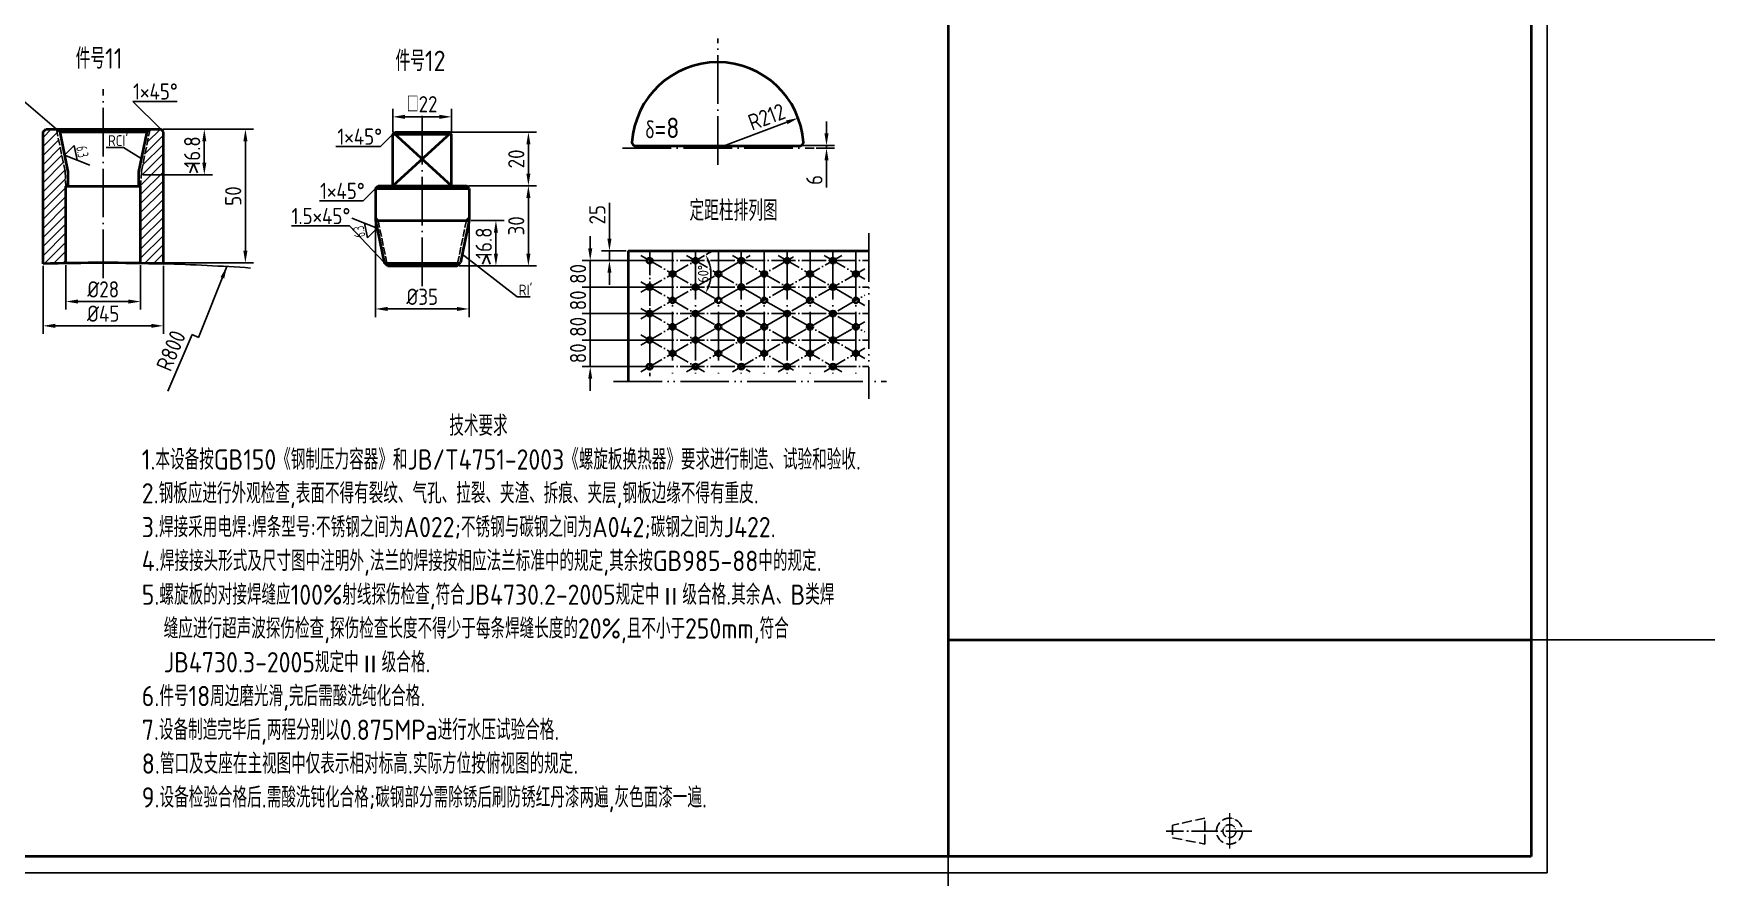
# Model space of a CAD drawing. Header units: millimetres. Extents: x 6220 to 53600, y -8031 to 13822.
# Drawn here: x 19425 to 23555, y 9059 to 11141 of the extents above; entities that cross this region are included whole.
import ezdxf

# ---------------------------------------------------------------- set-up
doc = ezdxf.new("R2010")
doc.units = ezdxf.units.MM
for name, pattern in [('ACAD_ISO02W100', [15, 12, -3]), ('ACAD_ISO04W100', [30, 24, -3, 0, -3]), ('ACAD_ISO05W100', [33, 24, -3, 0, -3, 0, -3])]:
    doc.linetypes.add(name, pattern=pattern)
for name, color, linetype in [('2', 3, 'Continuous'), ('双点画线', 7, 'ACAD_ISO05W100'), ('填充线', 2, 'Continuous'), ('标注线', 1, 'Continuous'), ('虚线', 3, 'ACAD_ISO02W100'), ('轴线', 5, 'ACAD_ISO04W100')]:
    doc.layers.add(name, color=color, linetype=linetype)
for name, color, linetype, lineweight in [('中心线', 2, 'ACAD_ISO02W100', 20), ('粗线', 7, 'Continuous', 40), ('轮廓线', 7, 'Continuous', 40)]:
    doc.layers.add(name, color=color, linetype=linetype, lineweight=lineweight)
doc.styles.add('GB', font='gbenor.shx', dxfattribs={"bigfont": 'gbcbig.shx'})
doc.styles.get("Standard").update_dxf_attribs({"font": 'txt', "bigfont": 'gbcbig.shx'})
doc.dimstyles.new('ISO-25', dxfattribs={"dimtxt": 40, "dimasz": 30, "dimexe": 20, "dimexo": 5, "dimgap": 10, "dimtad": 1, "dimtxsty": 'GB', "dimcen": 2.5, "dimadec": 0, "dimazin": 0, "dimtfac": 1, "dimtmove": 0, "dimatfit": 0, "dimfxl": 0, "dimarcsym": 0})

# ---------------------------------------------------------------- blocks, each defined once
blk = doc.blocks.new('*T163')
at = {"layer": '2', "color": 0, "lineweight": -2}
for p, q in [((0, 0), (871.9, 0)), ((0, 0), (0, -347.4)), ((871.9, 0), (1611.6, 0)), ((1611.6, 0), (2499.6, 0)), ((2499.6, 0), (3278.3, 0)), ((3278.3, 0), (4855.8, 0)), ((3278.3, 0), (3278.3, -347.4)), ((4855.8, 0), (6133.8, 0)), ((6133.8, 0), (6972.7, 0)), ((6972.7, 0), (8156.2, 0)), ((8156.2, 0), (8985.6, 0)), ((8985.6, 0), (8985.6, -347.4)), ((0, -347.4), (0, -597.6)), ((3278.3, -347.4), (3278.3, -597.6)), ((8985.6, -347.4), (8985.6, -597.6)), ((0, -597.6), (0, -847.8)), ((3278.3, -597.6), (3278.3, -847.8)), ((8985.6, -597.6), (8985.6, -847.8)), ((0, -847.8), (871.9, -847.8)), ((0, -847.8), (0, -1277.9)), ((871.9, -847.8), (1611.6, -847.8)), ((1611.6, -847.8), (2499.6, -847.8)), ((1611.6, -847.8), (1611.6, -1277.9)), ((2499.6, -847.8), (3278.3, -847.8)), ((3278.3, -847.8), (3278.3, -1277.9)), ((8985.6, -847.8), (8985.6, -1277.9)), ((0, -1277.9), (871.9, -1277.9)), ((0, -1277.9), (0, -1677.5)), ((871.9, -1277.9), (1611.6, -1277.9)), ((871.9, -1277.9), (871.9, -1677.5)), ((1611.6, -1277.9), (2499.6, -1277.9)), ((1611.6, -1277.9), (1611.6, -1677.5)), ((2499.6, -1277.9), (3278.3, -1277.9)), ((2499.6, -1277.9), (2499.6, -1677.5)), ((3278.3, -1277.9), (3278.3, -1677.5)), ((8985.6, -1277.9), (8985.6, -1677.5)), ((0, -1677.5), (871.9, -1677.5)), ((0, -1677.5), (0, -2107.6)), ((871.9, -1677.5), (1611.6, -1677.5)), ((1611.6, -1677.5), (2499.6, -1677.5)), ((1611.6, -1677.5), (1611.6, -2107.6)), ((2499.6, -1677.5), (3278.3, -1677.5)), ((3278.3, -1677.5), (4855.8, -1677.5)), ((3278.3, -1677.5), (3278.3, -2107.6)), ((4855.8, -1677.5), (6133.8, -1677.5)), ((4855.8, -1677.5), (4855.8, -2107.6)), ((6133.8, -1677.5), (6972.7, -1677.5)), ((6972.7, -1677.5), (8156.2, -1677.5)), ((6972.7, -1677.5), (6972.7, -2107.6)), ((8156.2, -1677.5), (8985.6, -1677.5)), ((8985.6, -1677.5), (8985.6, -2107.6)), ((0, -2107.6), (871.9, -2107.6)), ((0, -2107.6), (0, -2507.2)), ((871.9, -2107.6), (1611.6, -2107.6)), ((871.9, -2107.6), (871.9, -2507.2)), ((1611.6, -2107.6), (2499.6, -2107.6)), ((1611.6, -2107.6), (1611.6, -2507.2)), ((2499.6, -2107.6), (3278.3, -2107.6)), ((2499.6, -2107.6), (2499.6, -2507.2)), ((3278.3, -2107.6), (3278.3, -2507.2)), ((4855.8, -2107.6), (4855.8, -2507.2)), ((6972.7, -2107.6), (6972.7, -2507.2)), ((8985.6, -2107.6), (8985.6, -2507.2)), ((0, -2507.2), (871.9, -2507.2)), ((0, -2507.2), (0, -2937.4)), ((871.9, -2507.2), (1611.6, -2507.2)), ((1611.6, -2507.2), (2499.6, -2507.2)), ((1611.6, -2507.2), (1611.6, -2937.4)), ((2499.6, -2507.2), (3278.3, -2507.2)), ((3278.3, -2507.2), (4855.8, -2507.2)), ((3278.3, -2507.2), (3278.3, -2937.4)), ((4855.8, -2507.2), (6133.8, -2507.2)), ((4855.8, -2507.2), (4855.8, -2937.4)), ((6133.8, -2507.2), (6972.7, -2507.2)), ((6972.7, -2507.2), (8156.2, -2507.2)), ((8156.2, -2507.2), (8985.6, -2507.2)), ((8156.2, -2507.2), (8156.2, -2937.4)), ((8985.6, -2507.2), (8985.6, -2937.4)), ((0, -2937.4), (871.9, -2937.4)), ((0, -2937.4), (0, -3337)), ((871.9, -2937.4), (1611.6, -2937.4)), ((871.9, -2937.4), (871.9, -3337)), ((1611.6, -2937.4), (2499.6, -2937.4)), ((1611.6, -2937.4), (1611.6, -3337)), ((2499.6, -2937.4), (3278.3, -2937.4)), ((2499.6, -2937.4), (2499.6, -3337)), ((3278.3, -2937.4), (3278.3, -3337)), ((4855.8, -2937.4), (4855.8, -3337)), ((8156.2, -2937.4), (8156.2, -3337)), ((8985.6, -2937.4), (8985.6, -3337)), ((0, -3337), (871.9, -3337)), ((871.9, -3337), (1611.6, -3337)), ((1611.6, -3337), (2499.6, -3337)), ((2499.6, -3337), (3278.3, -3337)), ((3278.3, -3337), (4855.8, -3337)), ((4855.8, -3337), (6133.8, -3337)), ((6133.8, -3337), (6972.7, -3337)), ((6972.7, -3337), (8156.2, -3337)), ((8156.2, -3337), (8985.6, -3337))]:
    blk.add_line(p, q, dxfattribs=at)
at = {"layer": '2', "color": 0}
for s, insert, char_height, width, attachment_point in [('\\A1; \\P 名称 {\\H0.6x;TITLE\\P}     {\\Fgbenor|c0;\\H1.6x;FN138m\\H0.7x;\\S2^ ;\\Ftxt,gbcbig|c134;\\H1.429x;脱酸贫液冷却器}', (3278.3, -0.1), 250, 5707.247, 1), ('{\\W0.7; 设 计 \\H0.7222x;DESIGNED BY}', (0.1, -1062.9), 180, 1611.518, 4), (' {\\W0.7;标 检 \\H0.7222x;STD.CH. BY}', (1611.7, -1062.9), 180, 1666.524, 4), ('{\\W0.7; 校 对 \\H0.7222x;CHECKED BY}', (0.1, -1892.6), 180, 1611.518, 4), ('{\\W0.7; 设 计 \\H0.7222x;PROCESSED BY}', (1611.7, -1892.6), 180, 1666.524, 4), ('{\\W0.7; 重  量 \\H0.7222x;WEIGHT  (kg)\\P\\H1.538x;    6102.3 Kg}', (6972.7, -2092.4), 180, 2012.871, 4), ('{\\W0.7; 比  例 \\H0.7222x;SCALE\\P\\H1.538x;     1:8}', (3278.3, -2092.4), 180, 1577.4, 4), ('{\\W0.7; 材  料 \\H0.7222x;MATERLAL\\P\\H1.538x;\\W1;    按图}', (4855.9, -2092.4), 180, 2116.736, 4), ('{\\H0.2778x; }版\\P{\\H0.7222x;  REV.\\P   A}', (8156.3, -2922.1), 180, 829.291, 4), ('{\\W0.7; 审 核 \\H0.7222x;REVIEWED BY}', (0.1, -2722.3), 180, 1611.518, 4), (' {\\W0.7;代  号 \\H0.7222x;DRAWING NO.\\P\\H1.538x;\\W1;     \\W0.7;FCE2007-01}', (4855.9, -2922.1), 180, 3300.317, 4)]:
    blk.add_mtext(s, dxfattribs=dict(at, insert=insert, char_height=char_height, width=width, attachment_point=attachment_point))
blk = doc.blocks.new('*D216')
at = {"layer": 'Defpoints', "color": 0}
for p in [(21312.4, 10932.3), (21113.7, 10858.2)]:
    blk.add_point(p, dxfattribs=at)
at = {"layer": '标注线', "color": 0, "lineweight": -2}
blk.add_line((21113.7, 10858.2), (21284.3, 10921.8), dxfattribs=at)
at = {"layer": '标注线', "color": 0}
blk.add_solid([(21282.5, 10926.5), (21286, 10917.1), (21312.4, 10932.3)], dxfattribs=at)
at = {"layer": '标注线', "color": 0, "insert": (21234.6, 10935.3), "char_height": 40, "attachment_point": 5, "rotation": 20.452, "style": 'GB'}
blk.add_mtext('R212', dxfattribs=at)
blk = doc.blocks.new('*D217')
at = {"layer": 'Defpoints', "color": 0}
for p in [(21319.7, 10864.2), (21352.1, 10858.2), (21382.4, 10858.2)]:
    blk.add_point(p, dxfattribs=at)
at = {"layer": '标注线', "color": 0, "lineweight": -2}
for p, q in [((21382.4, 10894.2), (21382.4, 10924.2)), ((21324.7, 10864.2), (21402.4, 10864.2)), ((21382.4, 10864.2), (21382.4, 10858.2)), ((21357.1, 10858.2), (21402.4, 10858.2)), ((21382.4, 10828.2), (21382.4, 10761.2))]:
    blk.add_line(p, q, dxfattribs=at)
at = {"layer": '标注线', "color": 0}
for points in [[(21377.4, 10894.2), (21387.4, 10894.2), (21382.4, 10864.2)], [(21377.4, 10828.2), (21387.4, 10828.2), (21382.4, 10858.2)]]:
    blk.add_solid(points, dxfattribs=at)
at = {"layer": '标注线', "color": 0, "insert": (21352.4, 10779.7), "char_height": 40, "attachment_point": 5, "rotation": 90, "style": 'GB'}
blk.add_mtext('6', dxfattribs=at)
blk = doc.blocks.new('*D222')
at = {"layer": 'Defpoints', "color": 0}
for p in [(19504.5, 10574.1), (19689.3, 10574.1), (19689.3, 10479.7)]:
    blk.add_point(p, dxfattribs=at)
at = {"layer": '标注线', "color": 0, "lineweight": -2}
for p, q in [((19504.5, 10569.1), (19504.5, 10459.7)), ((19689.3, 10569.1), (19689.3, 10459.7)), ((19534.5, 10479.7), (19659.3, 10479.7))]:
    blk.add_line(p, q, dxfattribs=at)
at = {"layer": '标注线', "color": 0}
for points in [[(19534.5, 10484.7), (19534.5, 10474.7), (19504.5, 10479.7)], [(19659.3, 10484.7), (19659.3, 10474.7), (19689.3, 10479.7)]]:
    blk.add_solid(points, dxfattribs=at)
at = {"layer": '标注线', "color": 0, "insert": (19596.9, 10509.7), "char_height": 40, "attachment_point": 5, "style": 'GB'}
blk.add_mtext('%%c28', dxfattribs=at)
blk = doc.blocks.new('*D223')
at = {"layer": 'Defpoints', "color": 0}
for p in [(19448.4, 10572.8), (19745.4, 10572.8), (19745.4, 10419.8)]:
    blk.add_point(p, dxfattribs=at)
at = {"layer": '标注线', "color": 0, "lineweight": -2}
for p, q in [((19448.4, 10567.8), (19448.4, 10399.8)), ((19745.4, 10567.8), (19745.4, 10399.8)), ((19478.4, 10419.8), (19715.4, 10419.8))]:
    blk.add_line(p, q, dxfattribs=at)
at = {"layer": '标注线', "color": 0}
for points in [[(19478.4, 10424.8), (19478.4, 10414.8), (19448.4, 10419.8)], [(19715.4, 10424.8), (19715.4, 10414.8), (19745.4, 10419.8)]]:
    blk.add_solid(points, dxfattribs=at)
at = {"layer": '标注线', "color": 0, "insert": (19596.9, 10449.8), "char_height": 40, "attachment_point": 5, "style": 'GB'}
blk.add_mtext('%%c45', dxfattribs=at)
blk = doc.blocks.new('*D224')
at = {"layer": 'Defpoints', "color": 0}
for p in [(19738.8, 10904.9), (19690.7, 10792.3), (19846.5, 10792.3)]:
    blk.add_point(p, dxfattribs=at)
at = {"layer": '标注线', "color": 0, "lineweight": -2}
for p, q in [((19743.8, 10904.9), (19866.5, 10904.9)), ((19846.5, 10874.9), (19846.5, 10822.3)), ((19695.7, 10792.3), (19866.5, 10792.3))]:
    blk.add_line(p, q, dxfattribs=at)
at = {"layer": '标注线', "color": 0}
for points in [[(19841.5, 10874.9), (19851.5, 10874.9), (19846.5, 10904.9)], [(19841.5, 10822.3), (19851.5, 10822.3), (19846.5, 10792.3)]]:
    blk.add_solid(points, dxfattribs=at)
at = {"layer": '标注线', "color": 0, "insert": (19816.5, 10848.6), "char_height": 40, "attachment_point": 5, "rotation": 90, "style": 'GB'}
blk.add_mtext('16.8', dxfattribs=at)
blk = doc.blocks.new('*D225')
at = {"layer": 'Defpoints', "color": 0}
for p in [(19738.8, 10904.9), (19596.9, 10574.9), (19947.9, 10574.9)]:
    blk.add_point(p, dxfattribs=at)
at = {"layer": '标注线', "color": 0, "lineweight": -2}
for p, q in [((19743.8, 10904.9), (19967.9, 10904.9)), ((19947.9, 10874.9), (19947.9, 10604.9)), ((19601.9, 10574.9), (19967.9, 10574.9))]:
    blk.add_line(p, q, dxfattribs=at)
at = {"layer": '标注线', "color": 0}
for points in [[(19942.9, 10874.9), (19952.9, 10874.9), (19947.9, 10904.9)], [(19942.9, 10604.9), (19952.9, 10604.9), (19947.9, 10574.9)]]:
    blk.add_solid(points, dxfattribs=at)
at = {"layer": '标注线', "color": 0, "insert": (19917.9, 10739.9), "char_height": 40, "attachment_point": 5, "rotation": 90, "style": 'GB'}
blk.add_mtext('50', dxfattribs=at)
blk = doc.blocks.new('*D167')
at = {"layer": 'Defpoints', "color": 0}
for p in [(20457, 10935.3), (20311.8, 10892.8), (20457, 10892.8)]:
    blk.add_point(p, dxfattribs=at)
at = {"layer": '标注线', "color": 0, "lineweight": -2}
for p, q in [((20311.8, 10897.8), (20311.8, 10955.3)), ((20457, 10897.8), (20457, 10955.3)), ((20341.8, 10935.3), (20427, 10935.3))]:
    blk.add_line(p, q, dxfattribs=at)
at = {"layer": '标注线', "color": 0}
for points in [[(20341.8, 10940.3), (20341.8, 10930.3), (20311.8, 10935.3)], [(20427, 10940.3), (20427, 10930.3), (20457, 10935.3)]]:
    blk.add_solid(points, dxfattribs=at)
at = {"layer": '标注线', "color": 0, "insert": (20384.4, 10966.4), "char_height": 40, "attachment_point": 5, "style": 'GB'}
blk.add_mtext('□22', dxfattribs=at)
blk = doc.blocks.new('*D226')
at = {"layer": 'Defpoints', "color": 0}
for p in [(20452.4, 10897.5), (20493.3, 10765.5), (20646.5, 10765.5)]:
    blk.add_point(p, dxfattribs=at)
at = {"layer": '标注线', "color": 0, "lineweight": -2}
for p, q in [((20457.4, 10897.5), (20666.5, 10897.5)), ((20646.5, 10867.5), (20646.5, 10795.5)), ((20498.3, 10765.5), (20666.5, 10765.5))]:
    blk.add_line(p, q, dxfattribs=at)
at = {"layer": '标注线', "color": 0}
for points in [[(20641.5, 10867.5), (20651.5, 10867.5), (20646.5, 10897.5)], [(20641.5, 10795.5), (20651.5, 10795.5), (20646.5, 10765.5)]]:
    blk.add_solid(points, dxfattribs=at)
at = {"layer": '标注线', "color": 0, "insert": (20616.5, 10831.5), "char_height": 40, "attachment_point": 5, "rotation": 90, "style": 'GB'}
blk.add_mtext('20', dxfattribs=at)
blk = doc.blocks.new('*D168')
at = {"layer": 'Defpoints', "color": 0}
for p in [(20499.9, 10679.7), (20470.2, 10567.5), (20566.3, 10567.5)]:
    blk.add_point(p, dxfattribs=at)
at = {"layer": '标注线', "color": 0, "lineweight": -2}
for p, q in [((20504.9, 10679.7), (20586.3, 10679.7)), ((20566.3, 10649.7), (20566.3, 10597.5)), ((20475.2, 10567.5), (20586.3, 10567.5))]:
    blk.add_line(p, q, dxfattribs=at)
at = {"layer": '标注线', "color": 0}
for points in [[(20561.3, 10649.7), (20571.3, 10649.7), (20566.3, 10679.7)], [(20561.3, 10597.5), (20571.3, 10597.5), (20566.3, 10567.5)]]:
    blk.add_solid(points, dxfattribs=at)
at = {"layer": '标注线', "color": 0, "insert": (20536.3, 10623.6), "char_height": 40, "attachment_point": 5, "rotation": 90, "style": 'GB'}
blk.add_mtext('16.8', dxfattribs=at)
blk = doc.blocks.new('*D227')
at = {"layer": 'Defpoints', "color": 0}
for p in [(20493.3, 10765.5), (20646.5, 10765.5), (20470.2, 10567.5)]:
    blk.add_point(p, dxfattribs=at)
at = {"layer": '标注线', "color": 0, "lineweight": -2}
for p, q in [((20498.3, 10765.5), (20666.5, 10765.5)), ((20646.5, 10597.5), (20646.5, 10735.5)), ((20475.2, 10567.5), (20666.5, 10567.5))]:
    blk.add_line(p, q, dxfattribs=at)
at = {"layer": '标注线', "color": 0}
for points in [[(20641.5, 10735.5), (20651.5, 10735.5), (20646.5, 10765.5)], [(20641.5, 10597.5), (20651.5, 10597.5), (20646.5, 10567.5)]]:
    blk.add_solid(points, dxfattribs=at)
at = {"layer": '标注线', "color": 0, "insert": (20616.5, 10666.5), "char_height": 40, "attachment_point": 5, "rotation": 90, "style": 'GB'}
blk.add_mtext('30', dxfattribs=at)
blk = doc.blocks.new('*D228')
at = {"layer": 'Defpoints', "color": 0}
for p in [(20268.9, 10679.7), (20499.9, 10679.7), (20499.9, 10461.4)]:
    blk.add_point(p, dxfattribs=at)
at = {"layer": '标注线', "color": 0, "lineweight": -2}
for p, q in [((20268.9, 10674.7), (20268.9, 10441.4)), ((20499.9, 10674.7), (20499.9, 10441.4)), ((20298.9, 10461.4), (20469.9, 10461.4))]:
    blk.add_line(p, q, dxfattribs=at)
at = {"layer": '标注线', "color": 0}
for points in [[(20298.9, 10466.4), (20298.9, 10456.4), (20268.9, 10461.4)], [(20469.9, 10466.4), (20469.9, 10456.4), (20499.9, 10461.4)]]:
    blk.add_solid(points, dxfattribs=at)
at = {"layer": '标注线', "color": 0, "insert": (20384.4, 10491.4), "char_height": 40, "attachment_point": 5, "style": 'GB'}
blk.add_mtext('%%c35', dxfattribs=at)
blk = doc.blocks.new('*D173')
at = {"layer": 'Defpoints', "color": 0}
for p in [(20945.8, 10580.6), (20799.1, 10515.3), (20945.8, 10515.3)]:
    blk.add_point(p, dxfattribs=at)
at = {"layer": '标注线', "color": 0, "lineweight": -2}
for p, q in [((20799.1, 10640.6), (20799.1, 10610.6)), ((20940.8, 10580.6), (20779.1, 10580.6)), ((20799.1, 10580.6), (20799.1, 10519.6)), ((20940.8, 10515.3), (20779.1, 10515.3))]:
    blk.add_line(p, q, dxfattribs=at)
at = {"layer": '标注线', "color": 0}
blk.add_solid([(20794.1, 10610.6), (20804.1, 10610.6), (20799.1, 10580.6)], dxfattribs=at)
at = {"layer": '标注线', "color": 0, "insert": (20769.1, 10547.9), "char_height": 40, "attachment_point": 5, "rotation": 90, "style": 'GB'}
blk.add_mtext('80', dxfattribs=at)
blk = doc.blocks.new('*D231')
at = {"layer": 'Defpoints', "color": 0}
for p in [(20846.6, 10604.4), (20893, 10604.4), (20945.8, 10580.6)]:
    blk.add_point(p, dxfattribs=at)
at = {"layer": '标注线', "color": 0, "lineweight": -2}
for p, q in [((20846.6, 10634.4), (20846.6, 10723.3)), ((20888, 10604.4), (20826.6, 10604.4)), ((20940.8, 10580.6), (20826.6, 10580.6)), ((20846.6, 10580.6), (20846.6, 10604.4)), ((20846.6, 10550.6), (20846.6, 10520.6))]:
    blk.add_line(p, q, dxfattribs=at)
at = {"layer": '标注线', "color": 0}
for points in [[(20841.6, 10634.4), (20851.6, 10634.4), (20846.6, 10604.4)], [(20841.6, 10550.6), (20851.6, 10550.6), (20846.6, 10580.6)]]:
    blk.add_solid(points, dxfattribs=at)
at = {"layer": '标注线', "color": 0, "insert": (20816.6, 10693.8), "char_height": 40, "attachment_point": 5, "rotation": 90, "style": 'GB'}
blk.add_mtext('25', dxfattribs=at)
blk = doc.blocks.new('*D232')
at = {"layer": 'Defpoints', "color": 0}
for p in [(20923.9, 10593.2), (21080.9, 10593.2), (20923.9, 10502.6), (21095.4, 10531.5), (21420.2, 10306.7)]:
    blk.add_point(p, dxfattribs=at)
at = {"layer": '标注线', "color": 0, "lineweight": -2}
blk.add_line((21085.2, 10595.7), (21101.5, 10605.1), dxfattribs=at)
blk.add_arc((21002.4, 10547.9), 94.4, 342.1591, 17.8409, dxfattribs=at)
at = {"layer": '标注线', "color": 0}
for points in [[(21089.2, 10575.5), (21095.3, 10578.2), (21084.2, 10595.1)], [(21095.3, 10517.6), (21089.2, 10520.3), (21084.2, 10500.7)]]:
    blk.add_solid(points, dxfattribs=at)
at = {"layer": '标注线', "color": 0, "insert": (21078.1, 10547.9), "char_height": 26, "attachment_point": 5, "rotation": 90, "style": 'GB'}
blk.add_mtext('60°', dxfattribs=at)
blk = doc.blocks.new('*D174')
at = {"layer": 'Defpoints', "color": 0}
for p in [(20945.8, 10515.3), (20799.1, 10450), (20945.8, 10450)]:
    blk.add_point(p, dxfattribs=at)
at = {"layer": '标注线', "color": 0, "lineweight": -2}
for p, q in [((20940.8, 10515.3), (20779.1, 10515.3)), ((20940.8, 10450), (20779.1, 10450))]:
    blk.add_line(p, q, dxfattribs=at)
at = {"layer": '标注线', "color": 0, "insert": (20769.1, 10482.6), "char_height": 40, "attachment_point": 5, "rotation": 90, "style": 'GB'}
blk.add_mtext('80', dxfattribs=at)
blk = doc.blocks.new('*D175')
at = {"layer": 'Defpoints', "color": 0}
for p in [(20945.8, 10450), (20799.1, 10384.7), (20945.8, 10384.7)]:
    blk.add_point(p, dxfattribs=at)
at = {"layer": '标注线', "color": 0, "lineweight": -2}
for p, q in [((20940.8, 10450), (20779.1, 10450)), ((20940.8, 10384.7), (20779.1, 10384.7))]:
    blk.add_line(p, q, dxfattribs=at)
at = {"layer": '标注线', "color": 0, "insert": (20769.1, 10417.3), "char_height": 40, "attachment_point": 5, "rotation": 90, "style": 'GB'}
blk.add_mtext('80', dxfattribs=at)
blk = doc.blocks.new('*D176')
at = {"layer": 'Defpoints', "color": 0}
for p in [(20945.8, 10384.7), (20799.1, 10319.4), (20945.8, 10319.4)]:
    blk.add_point(p, dxfattribs=at)
at = {"layer": '标注线', "color": 0, "lineweight": -2}
for p, q in [((20940.8, 10384.7), (20779.1, 10384.7)), ((20799.1, 10319.4), (20799.1, 10380.4)), ((20940.8, 10319.4), (20779.1, 10319.4)), ((20799.1, 10259.4), (20799.1, 10289.4))]:
    blk.add_line(p, q, dxfattribs=at)
at = {"layer": '标注线', "color": 0}
blk.add_solid([(20794.1, 10289.4), (20804.1, 10289.4), (20799.1, 10319.4)], dxfattribs=at)
at = {"layer": '标注线', "color": 0, "insert": (20769.1, 10352), "char_height": 40, "attachment_point": 5, "rotation": 90, "style": 'GB'}
blk.add_mtext('80', dxfattribs=at)

msp = doc.modelspace()

# ---------------------------------------------------------------- hatches: boundary and pattern name
at = {"layer": '填充线'}
h = msp.add_hatch(dxfattribs=at)
h.set_pattern_fill('ANSI31', color=0, scale=5, style=0)
h.set_pattern_definition([(45, (0, 12764.273), (-11.22532, 11.22532), [])])
h.paths.add_polyline_path([(19448.445, 10572.825, -0.00265696), (19504.545, 10574.105), (19504.545, 10764.003), (19502.834, 10801.024), (19481.445, 10904.913), (19455.122, 10904.913), (19448.445, 10898.236)])
h.paths.add_polyline_path([(19689.345, 10574.105, -0.00265696), (19745.445, 10572.825), (19745.445, 10898.236), (19738.768, 10904.913), (19712.445, 10904.913), (19691.056, 10801.024), (19689.345, 10764.003)])
at = {"layer": '粗线'}
h = msp.add_hatch(color=0, dxfattribs=at)
h.paths.add_polyline_path([(19489.404, 10904.913), (19481.445, 10904.913), (19489.404, 10898.313)])
h.paths.add_polyline_path([(19712.445, 10904.913), (19704.486, 10904.913), (19704.486, 10898.313)])

# ---------------------------------------------------------------- linework, layer by layer
at = {"layer": '2', "color": 0}
for p, q in [((23161.496, 13822.498), (23161.496, 9070.498)), ((21682.388, 9110.498), (23121.496, 9110.498)), ((16441.496, 9070.498), (23161.496, 9070.498))]:
    msp.add_line(p, q, dxfattribs=at)
at = {"layer": '中心线', "color": 0, "ltscale": 0.03}
msp.add_line((22376.832, 9217.987), (22376.832, 9130.709), dxfattribs=at)
at = {"layer": '双点画线', "color": 0, "ltscale": 5}
for p, q in [((21486.597, 10648.539), (21486.597, 10239.704)), ((20856.405, 10282.505), (21530.82, 10282.505))]:
    msp.add_line(p, q, dxfattribs=at)
at = {"layer": '双点画线', "color": 0}
for p, q in [((22316.651, 9205.327), (22236.802, 9188.252)), ((22236.802, 9188.252), (22236.802, 9157.14)), ((22316.511, 9141.126), (22316.511, 9204.723)), ((22236.802, 9157.14), (22316.511, 9141.126))]:
    msp.add_line(p, q, dxfattribs=at)
for radius in [32, 16]:
    msp.add_circle((22377.015, 9173.327), radius, dxfattribs=at)
at = {"layer": '填充线', "color": 0, "ltscale": 3.5}
for p, q in [((22220.729, 9173.543), (22263.763, 9173.543)), ((22271.763, 9173.543), (22275.763, 9173.543)), ((22356.186, 9173.543), (22360.186, 9173.543))]:
    msp.add_line(p, q, dxfattribs=at)
at = {"layer": '填充线', "color": 0}
for p, q in [((22283.763, 9173.543), (22348.186, 9173.543)), ((22368.186, 9173.543), (22432.609, 9173.543)), ((22376.78, 9171.517), (22376.78, 9175.568))]:
    msp.add_line(p, q, dxfattribs=at)
at = {"layer": '标注线', "color": 0}
for p, q in [((19481.445, 10904.913), (19400.982, 10973.652)), ((19779.572, 10973.443), (19670.222, 10973.443)), ((19738.768, 10904.913), (19670.222, 10973.443)), ((19525.078, 10864.341), (19501.318, 10840.443)), ((19532.662, 10828.068), (19525.078, 10864.341)), ((20281.213, 10862.179), (20171.407, 10862.179)), ((20311.84, 10892.806), (20281.213, 10862.179)), ((19564.007, 10815.692), (19501.318, 10840.443)), ((19604.577, 10859.825), (19647.294, 10859.825)), ((19647.294, 10859.825), (19690.899, 10832.319)), ((19810.397, 10796.923), (19819.997, 10820.332)), ((19829.597, 10796.923), (19819.997, 10820.332)), ((20268.94, 10758.877), (20238.313, 10728.251)), ((20238.313, 10728.251), (20130.649, 10728.251)), ((20204.971, 10666.172), (20061.421, 10666.172)), ((20290.328, 10575.788), (20204.971, 10666.172)), ((20210.357, 10685.417), (20273.046, 10660.665)), ((20241.702, 10673.041), (20249.286, 10636.768)), ((20249.286, 10636.768), (20273.046, 10660.665)), ((20618.607, 10491.051), (20482.829, 10596.567)), ((20533.299, 10571.687), (20542.899, 10595.096)), ((20552.499, 10571.687), (20542.899, 10595.096)), ((20618.607, 10491.051), (20650.747, 10491.051)), ((20799.107, 10519.577), (20799.107, 10380.351)), ((19816.402, 10398.339), (19756.734, 10258.29)), ((19816.402, 10398.339), (19831.771, 10391.111))]:
    msp.add_line(p, q, dxfattribs=at)
msp.add_arc((19596.945, 5294.913), 5280, 86.049788, 88.388344, dxfattribs=at)
at = {"layer": '粗线', "color": 0}
for p, q in [((19448.445, 10898.236), (19455.122, 10904.913)), ((19455.122, 10904.913), (19738.768, 10904.913)), ((19481.445, 10904.913), (19712.445, 10904.913)), ((19489.404, 10898.313), (19481.445, 10904.913)), ((19489.404, 10898.313), (19489.404, 10904.913)), ((19704.486, 10898.313), (19712.445, 10904.913)), ((19704.486, 10898.313), (19704.486, 10904.913)), ((19745.445, 10898.236), (19738.768, 10904.913)), ((19448.445, 10572.825), (19448.445, 10898.236)), ((19489.404, 10898.313), (19509.786, 10799.313)), ((19489.404, 10898.313), (19704.486, 10898.313)), ((19704.486, 10898.313), (19684.104, 10799.313)), ((19745.445, 10572.825), (19745.445, 10898.236)), ((20311.84, 10892.806), (20316.511, 10897.477)), ((20454.592, 10895.253), (20311.84, 10765.477)), ((20311.84, 10765.477), (20311.84, 10892.806)), ((20311.84, 10892.806), (20457.04, 10892.806)), ((20314.287, 10895.253), (20457.04, 10765.477)), ((20316.511, 10897.477), (20452.368, 10897.477)), ((20457.04, 10892.806), (20452.368, 10897.477)), ((20457.04, 10765.477), (20457.04, 10892.806)), ((20907.804, 10864.175), (21319.669, 10864.175)), ((19509.786, 10799.313), (19509.786, 10764.003)), ((19684.104, 10799.313), (19684.104, 10764.003)), ((19504.545, 10574.105), (19504.545, 10764.003)), ((19504.545, 10764.003), (19689.345, 10764.003)), ((19689.345, 10574.105), (19689.345, 10764.003)), ((20268.94, 10758.877), (20275.54, 10765.477)), ((20268.94, 10758.877), (20268.94, 10679.677)), ((20268.94, 10758.877), (20499.94, 10758.877)), ((20275.54, 10765.477), (20493.34, 10765.477)), ((20499.94, 10758.877), (20493.34, 10765.477)), ((20499.94, 10758.877), (20499.94, 10679.677)), ((20275.684, 10678.974), (20268.94, 10686.277)), ((20268.94, 10679.677), (20499.94, 10679.677)), ((20268.94, 10679.677), (20290.328, 10575.788)), ((20499.94, 10679.677), (20478.551, 10575.788)), ((20493.34, 10679.677), (20499.94, 10686.277)), ((20298.64, 10567.477), (20290.328, 10575.788)), ((20292.04, 10574.077), (20476.84, 10574.077)), ((20470.24, 10567.477), (20478.551, 10575.788)), ((20298.64, 10567.477), (20470.24, 10567.477)), ((21682.388, 9644.935), (23121.496, 9644.935))]:
    msp.add_line(p, q, dxfattribs=at)
for centre, radius, start, end in [((21113.737, 10858.175), 212, 3.63506, 176.36494), ((20911.366, 10872.733), 9.27, 186.923282, 247.40741), ((21316.108, 10872.733), 9.27, 292.59259, 353.076718), ((19596.945, 5294.913), 5280, 88.388344, 91.611656)]:
    msp.add_arc(centre, radius, start, end, dxfattribs=at)
at = {"layer": '虚线', "color": 0, "ltscale": 1.5}
for p, q in [((19481.445, 10904.913), (19502.834, 10801.024)), ((19712.445, 10904.913), (19691.056, 10801.024)), ((19502.834, 10801.024), (19504.545, 10764.003)), ((19691.056, 10801.024), (19689.345, 10764.003)), ((20275.54, 10679.677), (20297.281, 10574.077)), ((20493.34, 10679.677), (20471.598, 10574.077))]:
    msp.add_line(p, q, dxfattribs=at)
at = {"layer": '轮廓线', "color": 0}
for p, q in [((23121.496, 13782.498), (23121.496, 9110.498)), ((21682.388, 11811.481), (21682.388, 9110.498)), ((20892.982, 10604.387), (21486.597, 10604.387)), ((20892.982, 10604.387), (20892.982, 10282.505)), ((23121.496, 9110.498), (16642.388, 9110.498))]:
    msp.add_line(p, q, dxfattribs=at)
for centre in [(20945.841, 10580.577), (21058.955, 10580.577), (21172.069, 10580.577), (21285.184, 10580.577), (21398.298, 10580.577), (21002.398, 10547.924), (21115.512, 10547.924), (21228.626, 10547.924), (21341.741, 10547.924), (21454.855, 10547.924), (20945.841, 10515.271), (21058.955, 10515.271), (21172.069, 10515.271), (21285.184, 10515.271), (21398.298, 10515.271), (20945.841, 10449.964), (21002.398, 10482.617), (21058.955, 10449.964), (21115.512, 10482.617), (21172.069, 10449.964), (21228.626, 10482.617), (21285.184, 10449.964), (21341.741, 10482.617), (21398.298, 10449.964), (21454.855, 10482.617), (21002.398, 10417.311), (21115.512, 10417.311), (21228.626, 10417.311), (21341.741, 10417.311), (21454.855, 10417.311), (20945.841, 10384.658), (21058.955, 10384.658), (21172.069, 10384.658), (21285.184, 10384.658), (21398.298, 10384.658), (20945.841, 10319.351), (21002.398, 10352.004), (21058.955, 10319.351), (21115.512, 10352.004), (21172.069, 10319.351), (21228.626, 10352.004), (21285.184, 10319.351), (21341.741, 10352.004), (21398.298, 10319.351), (21454.855, 10352.004)]:
    msp.add_circle(centre, 6.754, dxfattribs=at)
at = {"layer": '轴线', "color": 0, "ltscale": 5}
for p, q in [((21113.737, 10816.942), (21113.737, 11128.654)), ((19596.945, 10537.317), (19596.945, 11003.258)), ((20384.44, 10937.477), (20384.44, 10513.383)), ((20879.105, 10858.175), (21352.06, 10858.175)), ((21002.398, 10604.318), (21002.398, 10301.788)), ((21058.955, 10604.318), (21058.955, 10301.788)), ((21115.512, 10604.318), (21115.512, 10301.788)), ((21172.069, 10604.318), (21172.069, 10301.788)), ((21228.626, 10604.318), (21228.626, 10301.788)), ((21285.184, 10604.318), (21285.184, 10301.788)), ((21341.741, 10604.318), (21341.741, 10301.788)), ((21398.298, 10604.318), (21398.298, 10301.788)), ((21454.855, 10604.318), (21454.855, 10301.788))]:
    msp.add_line(p, q, dxfattribs=at)
at = {"layer": '轴线', "color": 0, "ltscale": 2.5}
for p, q in [((20923.897, 10593.247), (21420.242, 10306.682)), ((20923.897, 10502.601), (21080.9, 10593.247)), ((20923.897, 10437.295), (21194.014, 10593.247)), ((20923.897, 10371.988), (21307.128, 10593.247)), ((20923.897, 10306.682), (21420.242, 10593.247)), ((20945.841, 10604.387), (20945.841, 10295.542)), ((20945.841, 10580.577), (21486.597, 10580.577)), ((21037.011, 10593.247), (21476.795, 10339.337)), ((21150.125, 10593.247), (21476.795, 10404.644)), ((21263.239, 10593.247), (21476.795, 10469.95)), ((21376.353, 10593.247), (21476.795, 10535.257)), ((21037.011, 10306.682), (21476.795, 10560.591)), ((20923.897, 10527.94), (21307.128, 10306.682)), ((20945.841, 10515.271), (21486.597, 10515.271)), ((21150.125, 10306.682), (21476.795, 10495.284)), ((20923.897, 10462.634), (21194.014, 10306.682)), ((20945.841, 10449.964), (21486.597, 10449.964)), ((21263.239, 10306.682), (21476.795, 10429.978)), ((20923.897, 10397.327), (21080.9, 10306.682)), ((20945.841, 10384.658), (21486.597, 10384.658)), ((21376.353, 10306.682), (21476.795, 10364.671)), ((20945.841, 10319.351), (21486.597, 10319.351))]:
    msp.add_line(p, q, dxfattribs=at)

# ---------------------------------------------------------------- block references
msp.add_blockref('*T163', (21682.388, 9644.935))

# ---------------------------------------------------------------- texts
at = {"layer": '标注线', "color": 0, "attachment_point": 1, "style": 'GB'}
for s, insert, char_height, width in [('件号11', (19528.987, 11104.645), 50.4, 156.88), ('件号12', (20318.479, 11098.531), 50.4, 156.88), ('1×45%%D', (19670.677, 11017.821), 40, 156.88), ('1×45%%D', (20175.033, 10906.557), 40, 156.88), ('{\\fFangSong_GB2312|b0|i0|c134|p0;\\H0.7937x;\\W0.7;δ}=8', (20934.981, 10933.331), 50.4, 156.88), ("RCI'", (19608.793, 10890.173), 27, 156.88), ('1×45%%D', (20132.133, 10772.629), 40, 156.88), ('1.5×45%%D', (20061.875, 10710.55), 40, 156.88), ('定距柱排列图', (21044.157, 10729.192), 50.4, 392.19499), ("RI'", (20622.823, 10521.399), 27, 156.88), ('                            技术要求\\P1.本设备按GB150《钢制压力容器》和JB/T4751-2003《螺旋板换热器》要求进行制造、试验和验收.\\P2.钢板应进行外观检查,表面不得有裂纹、气孔、拉裂、夹渣、拆痕、夹层,钢板边缘不得有重皮.\\P3.焊接采用电焊:焊条型号:不锈钢之间为A022;不锈钢与碳钢之间为A042;碳钢之间为J422.\\P4.焊接接头形式及尺寸图中注明外,法兰的焊接按相应法兰标准中的规定,其余按GB985-88中的规定.\\P5.螺旋板的对接焊缝应100%射线探伤检查,符合JB4730.2-2005规定中{\\fFangSong_GB2312|b0|i0|c134|p0;\\H0.8333x;Ⅱ}级合格.其余A、B类焊  \\P  缝应进行超声波探伤检查,探伤检查长度不得少于每条焊缝长度的20%,且不小于250mm,符合\\P  JB4730.3-2005规定中{\\fFangSong_GB2312|b0|i0|c134|p0;\\H0.8333x;Ⅱ}级合格.\\P6.件号18周边磨光滑,完后需酸洗纯化合格.\\P7.设备制造完毕后,两程分别以0.875MPa进行水压试验合格.\\P8.管口及支座在主视图中仅表示相对标高.实际方位按俯视图的规定.\\P9.设备检验合格后.需酸洗钝化合格;碳钢部分需除锈后刷防锈红丹漆两遍,灰色面漆一遍.', (19692.094, 10198.369), 50, 1810.497)]:
    msp.add_mtext(s, dxfattribs=dict(at, insert=insert, char_height=char_height, width=width))
for s, insert, char_height, width, rotation in [('{\\W0.7;6.3}', (19556.164, 10865.455), 27, 156.30387, 281.110785), ('{\\W0.7;6.3}', (20218.2, 10635.654), 27, 156.30387, 101.110785), ('R800', (19726.426, 10319.783), 40, 156.88, 67.445378)]:
    msp.add_mtext(s, dxfattribs=dict(at, insert=insert, char_height=char_height, width=width, rotation=rotation))

# ---------------------------------------------------------------- dimensions: what is measured, and where the dimension line sits
at = {"layer": '标注线', "color": 0}
dim = msp.add_linear_dim(base=(20457.04, 10935.253), p1=(20311.84, 10892.806), p2=(20457.04, 10892.806), text='□22', dimstyle='ISO-25', dxfattribs=at)
dim.commit()
dim.dimension.update_dxf_attribs({"geometry": '*D167', "text_midpoint": (20384.44, 10935.253), "dimtype": 160})
dim = msp.add_radius_dim(center=(21113.737, 10858.175), mpoint=(21312.374, 10932.252), dimstyle='ISO-25', dxfattribs=at)
dim.commit()
dim.dimension.update_dxf_attribs({"geometry": '*D216', "text_midpoint": (21245.042, 10907.142), "dimtype": 164})
for base, p1, p2, text, picture, middle in [((19947.894, 10574.913), (19738.768, 10904.913), (19596.945, 10574.913), '50', '*D225', (19917.894, 10739.913)), ((19846.487, 10792.348), (19738.768, 10904.913), (19690.655, 10792.348), '16.8', '*D224', (19816.487, 10848.631)), ((20646.512, 10765.477), (20452.368, 10897.477), (20493.34, 10765.477), '20', '*D226', (20616.512, 10831.477)), ((20646.512, 10765.477), (20470.24, 10567.477), (20493.34, 10765.477), '30', '*D227', (20616.512, 10666.477)), ((20846.586, 10604.387), (20945.841, 10580.577), (20892.982, 10604.387), '25', '*D231', (20816.586, 10693.834)), ((20566.299, 10567.477), (20499.94, 10679.677), (20470.24, 10567.477), '16.8', '*D168', (20536.299, 10623.577))]:
    dim = msp.add_linear_dim(base=base, p1=p1, p2=p2, angle=90, text=text, dimstyle='ISO-25', dxfattribs=at)
    dim.commit()
    dim.dimension.update_dxf_attribs({"geometry": picture, "text_midpoint": middle})
dim = msp.add_linear_dim(base=(21382.373, 10858.175), p1=(21319.669, 10864.175), p2=(21352.06, 10858.175), angle=90, dimstyle='ISO-25', dxfattribs=at)
dim.commit()
dim.dimension.update_dxf_attribs({"geometry": '*D217', "text_midpoint": (21352.373, 10779.684)})
for base, p1, p2, text, picture, middle in [((20499.94, 10461.437), (20268.94, 10679.677), (20499.94, 10679.677), '%%c35', '*D228', (20384.44, 10491.437)), ((19689.345, 10479.698), (19504.545, 10574.105), (19689.345, 10574.105), '%%c28', '*D222', (19596.945, 10509.698)), ((19745.445, 10419.839), (19448.445, 10572.825), (19745.445, 10572.825), '%%c45', '*D223', (19596.945, 10449.839))]:
    dim = msp.add_linear_dim(base=base, p1=p1, p2=p2, text=text, dimstyle='ISO-25', dxfattribs=at)
    dim.commit()
    dim.dimension.update_dxf_attribs({"geometry": picture, "text_midpoint": middle})
for base, p1, p2, override, picture, middle in [((20799.107, 10515.271), (20945.841, 10580.577), (20945.841, 10515.271), {"dimsd2": 1}, '*D173', (20799.107, 10547.924)), ((20799.107, 10449.964), (20945.841, 10515.271), (20945.841, 10449.964), {"dimsd1": 1, "dimsd2": 1}, '*D174', (20799.107, 10482.617)), ((20799.107, 10384.658), (20945.841, 10449.964), (20945.841, 10384.658), {"dimsd1": 1, "dimsd2": 1}, '*D175', (20799.107, 10417.311)), ((20799.107, 10319.351), (20945.841, 10384.658), (20945.841, 10319.351), {"dimsd1": 1, "dimsd2": 0}, '*D176', (20799.107, 10352.004))]:
    dim = msp.add_linear_dim(base=base, p1=p1, p2=p2, angle=90, text='80', dimstyle='ISO-25', override=override, dxfattribs=at)
    dim.commit()
    dim.dimension.update_dxf_attribs({"geometry": picture, "text_midpoint": middle, "dimtype": 160})
dim = msp.add_angular_dim_2l(base=(21095.385, 10531.528), line1=((20923.897, 10502.601), (21080.9, 10593.247)), line2=((20923.897, 10593.247), (21420.242, 10306.682)), dimstyle='ISO-25', override={"dimtxt": 26, "dimasz": 20, "dimgap": 5}, dxfattribs=at)
dim.commit()
dim.dimension.update_dxf_attribs({"geometry": '*D232', "text_midpoint": (21078.102, 10547.924)})

# ---------------------------------------------------------------- leaders
msp.add_leader([(19902.27, 10566.078), (19831.771, 10391.111)], dimstyle='ISO-25', override={"dimgap": 10, "dimtad": 0}, dxfattribs=at)

doc.saveas('drawing.dxf')
